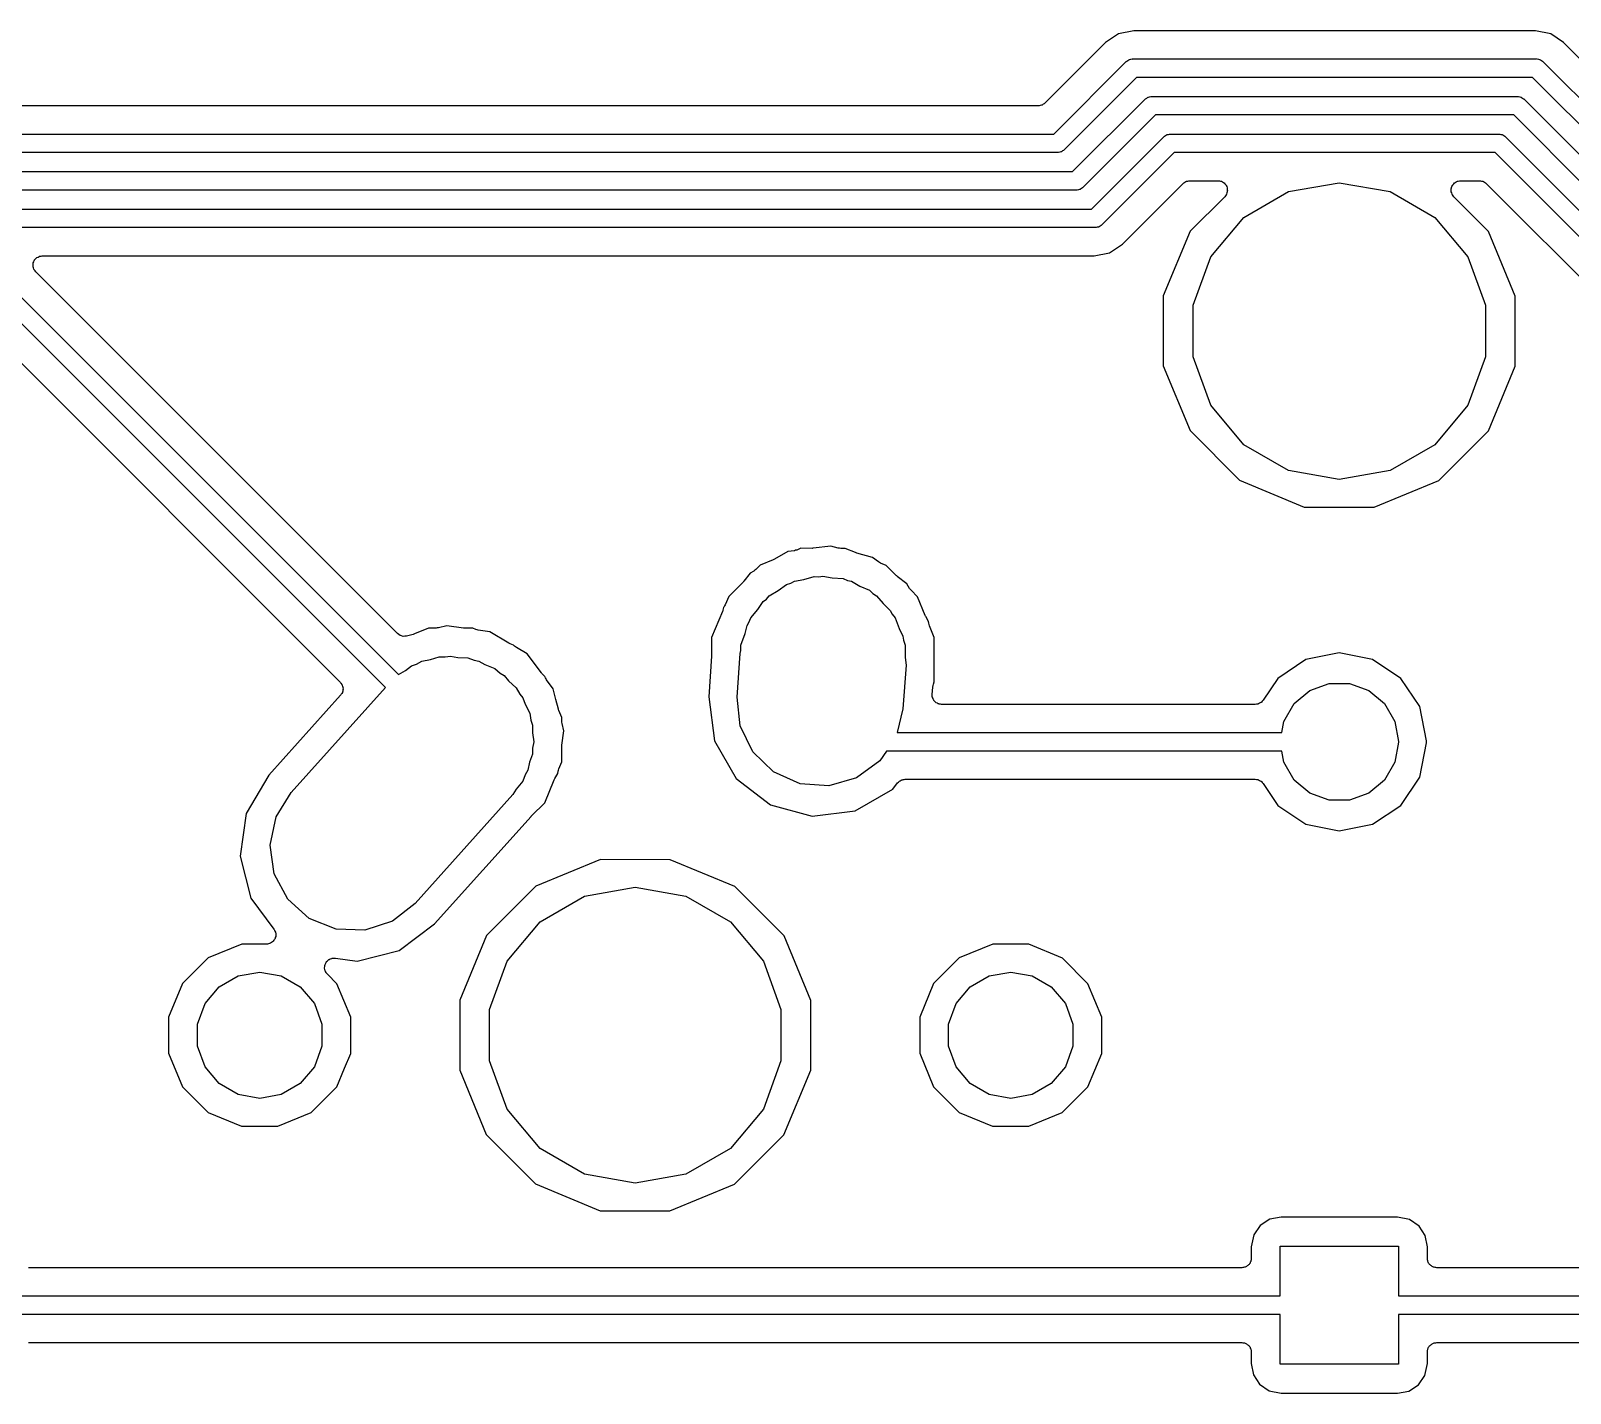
# Model space of a CAD drawing. Extents: x 29 to 257, y -104 to -29.
# Drawn here: x 182.32 to 203.15, y -61.99 to -43.56 of the extents above; entities that cross this region are included whole.
import ezdxf

# ---------------------------------------------------------------- set-up
doc = ezdxf.new("R2010")
doc.units = 0
doc.header["$MEASUREMENT"] = 0
doc.layers.add('BLACK', color=7, linetype='CONTINUOUS')

msp = doc.modelspace()

# ---------------------------------------------------------------- linework, layer by layer
at = {"layer": 'Black'}
for p, q in [((196.864, -43.72), (196.043, -44.5418)), ((197.038, -43.6038), (196.864, -43.72)), ((197.244, -43.563), (197.038, -43.6038)), ((202.679, -43.563), (197.244, -43.563)), ((202.885, -43.6038), (202.679, -43.563)), ((203.059, -43.72), (202.885, -43.6038)), ((203.88, -44.5418), (203.059, -43.72)), ((196.163, -44.96), (197.143, -43.9806)), ((197.143, -43.9806), (197.147, -43.9775)), ((197.147, -43.9775), (197.151, -43.9732)), ((197.151, -43.9732), (197.165, -43.9651)), ((197.165, -43.9651), (197.178, -43.9557)), ((197.178, -43.9557), (197.183, -43.9543)), ((197.183, -43.9543), (197.188, -43.9515)), ((197.188, -43.9515), (197.204, -43.9487)), ((197.204, -43.9487), (197.22, -43.9445)), ((197.22, -43.9445), (197.226, -43.945)), ((197.226, -43.945), (197.231, -43.944)), ((197.231, -43.944), (202.692, -43.944)), ((202.692, -43.944), (202.697, -43.945)), ((202.697, -43.945), (202.703, -43.9445)), ((202.703, -43.9445), (202.719, -43.9487)), ((202.719, -43.9487), (202.735, -43.9515)), ((202.735, -43.9515), (202.74, -43.9543)), ((202.74, -43.9543), (202.745, -43.9557)), ((202.745, -43.9557), (202.758, -43.9651)), ((202.758, -43.9651), (202.772, -43.9732)), ((202.772, -43.9732), (202.776, -43.9775)), ((202.776, -43.9775), (202.78, -43.9806)), ((202.78, -43.9806), (203.76, -44.96)), ((197.283, -44.194), (196.303, -45.1734)), ((202.64, -44.194), (197.283, -44.194)), ((203.62, -45.1734), (202.64, -44.194)), ((196.02, -44.5576), (196.006, -44.5671)), ((196.034, -44.5493), (196.02, -44.5576)), ((196.038, -44.545), (196.034, -44.5493)), ((196.043, -44.5418), (196.038, -44.545)), ((196.417, -45.468), (197.397, -44.4886)), ((197.397, -44.4886), (197.401, -44.4855)), ((197.401, -44.4855), (197.405, -44.4812)), ((197.405, -44.4812), (197.419, -44.4731)), ((197.419, -44.4731), (197.432, -44.4637)), ((197.432, -44.4637), (197.437, -44.4623)), ((197.437, -44.4623), (197.442, -44.4595)), ((197.442, -44.4595), (197.458, -44.4567)), ((197.458, -44.4567), (197.474, -44.4525)), ((197.474, -44.4525), (197.48, -44.453)), ((197.48, -44.453), (197.485, -44.452)), ((197.485, -44.452), (202.438, -44.452)), ((202.438, -44.452), (202.443, -44.453)), ((202.443, -44.453), (202.449, -44.4525)), ((202.449, -44.4525), (202.465, -44.4567)), ((202.465, -44.4567), (202.481, -44.4595)), ((202.481, -44.4595), (202.486, -44.4623)), ((202.486, -44.4623), (202.491, -44.4637)), ((202.491, -44.4637), (202.504, -44.4731)), ((202.504, -44.4731), (202.518, -44.4812)), ((202.518, -44.4812), (202.522, -44.4855)), ((202.522, -44.4855), (202.526, -44.4886)), ((202.526, -44.4886), (203.506, -45.468)), ((195.953, -44.579), (90.1782, -44.579)), ((195.958, -44.578), (195.953, -44.579)), ((195.964, -44.5785), (195.958, -44.578)), ((195.98, -44.5742), (195.964, -44.5785)), ((195.996, -44.5713), (195.98, -44.5742)), ((196.001, -44.5685), (195.996, -44.5713)), ((196.006, -44.5671), (196.001, -44.5685)), ((197.537, -44.702), (196.557, -45.6814)), ((202.386, -44.702), (197.537, -44.702)), ((203.366, -45.6814), (202.386, -44.702)), ((89.9678, -44.96), (196.163, -44.96)), ((197.659, -44.9892), (197.673, -44.9811)), ((197.673, -44.9811), (197.686, -44.9717)), ((197.686, -44.9717), (197.691, -44.9703)), ((197.691, -44.9703), (197.696, -44.9675)), ((197.696, -44.9675), (197.712, -44.9647)), ((197.712, -44.9647), (197.728, -44.9605)), ((197.728, -44.9605), (197.734, -44.961)), ((197.734, -44.961), (197.739, -44.96)), ((197.739, -44.96), (202.184, -44.96)), ((202.184, -44.96), (202.189, -44.961)), ((202.189, -44.961), (202.195, -44.9605)), ((202.195, -44.9605), (202.211, -44.9647)), ((202.211, -44.9647), (202.227, -44.9675)), ((202.227, -44.9675), (202.232, -44.9703)), ((202.232, -44.9703), (202.237, -44.9717)), ((202.237, -44.9717), (202.25, -44.9811)), ((202.25, -44.9811), (202.264, -44.9892)), ((196.281, -45.1889), (196.268, -45.1983)), ((196.295, -45.1808), (196.281, -45.1889)), ((196.299, -45.1765), (196.295, -45.1808)), ((196.303, -45.1734), (196.299, -45.1765)), ((196.671, -45.976), (197.651, -44.9966)), ((197.651, -44.9966), (197.655, -44.9935)), ((197.655, -44.9935), (197.659, -44.9892)), ((202.264, -44.9892), (202.268, -44.9935)), ((202.268, -44.9935), (202.272, -44.9966)), ((202.272, -44.9966), (207.138, -49.8626)), ((196.215, -45.21), (89.916, -45.21)), ((196.22, -45.209), (196.215, -45.21)), ((196.226, -45.2095), (196.22, -45.209)), ((196.242, -45.2053), (196.226, -45.2095)), ((196.258, -45.2025), (196.242, -45.2053)), ((196.263, -45.1997), (196.258, -45.2025)), ((196.268, -45.1983), (196.263, -45.1997)), ((197.791, -45.21), (196.811, -46.1894)), ((202.132, -45.21), (197.791, -45.21)), ((206.925, -50.0028), (202.132, -45.21)), ((89.7138, -45.468), (196.417, -45.468)), ((197.934, -45.6124), (197.948, -45.6029)), ((197.948, -45.6029), (197.953, -45.6015)), ((197.953, -45.6015), (197.958, -45.5987)), ((197.958, -45.5987), (197.974, -45.5958)), ((197.974, -45.5958), (197.99, -45.5915)), ((197.99, -45.5915), (197.996, -45.592)), ((197.996, -45.592), (198.001, -45.591)), ((198.001, -45.591), (198.385, -45.591)), ((198.385, -45.591), (198.402, -45.5939)), ((198.402, -45.5939), (198.418, -45.5954)), ((198.418, -45.5954), (198.423, -45.5977)), ((198.423, -45.5977), (198.429, -45.5987)), ((198.429, -45.5987), (198.443, -45.607)), ((198.443, -45.607), (198.458, -45.614)), ((201.592, -45.6139), (201.607, -45.6069)), ((201.607, -45.6069), (201.622, -45.5987)), ((201.622, -45.5987), (201.627, -45.5977)), ((201.627, -45.5977), (201.632, -45.5953)), ((201.632, -45.5953), (201.649, -45.5939)), ((201.649, -45.5939), (201.665, -45.591)), ((201.665, -45.591), (201.922, -45.591)), ((201.922, -45.591), (201.927, -45.592)), ((201.927, -45.592), (201.933, -45.5915)), ((201.933, -45.5915), (201.949, -45.5958)), ((201.949, -45.5958), (201.965, -45.5987)), ((201.965, -45.5987), (201.97, -45.6015)), ((201.97, -45.6015), (201.975, -45.6029)), ((201.975, -45.6029), (201.989, -45.6124)), ((196.469, -45.718), (89.662, -45.718)), ((196.474, -45.717), (196.469, -45.718)), ((196.48, -45.7175), (196.474, -45.717)), ((196.496, -45.7133), (196.48, -45.7175)), ((196.512, -45.7105), (196.496, -45.7133)), ((196.517, -45.7077), (196.512, -45.7105)), ((196.522, -45.7063), (196.517, -45.7077)), ((196.535, -45.6969), (196.522, -45.7063)), ((196.549, -45.6888), (196.535, -45.6969)), ((196.553, -45.6845), (196.549, -45.6888)), ((196.557, -45.6814), (196.553, -45.6845)), ((197.09, -46.45), (197.911, -45.6282)), ((197.911, -45.6282), (197.916, -45.625)), ((197.916, -45.625), (197.92, -45.6207)), ((197.92, -45.6207), (197.934, -45.6124)), ((198.475, -45.8079), (198.008, -46.2745)), ((198.458, -45.614), (198.462, -45.6179)), ((198.462, -45.6179), (198.467, -45.6207)), ((198.467, -45.6207), (198.478, -45.6335)), ((198.485, -45.7943), (198.475, -45.8079)), ((198.478, -45.6335), (198.489, -45.6452)), ((198.495, -45.7815), (198.485, -45.7943)), ((198.489, -45.6452), (198.492, -45.6503)), ((198.492, -45.6503), (198.495, -45.6545)), ((198.495, -45.6545), (198.501, -45.6701)), ((198.497, -45.7763), (198.495, -45.7815)), ((198.5, -45.7718), (198.497, -45.7763)), ((198.505, -45.7557), (198.5, -45.7718)), ((198.501, -45.6701), (198.508, -45.6852)), ((198.51, -45.7401), (198.505, -45.7557)), ((198.508, -45.6852), (198.509, -45.6907)), ((198.509, -45.6907), (198.51, -45.6959)), ((198.51, -45.6959), (198.51, -45.7126)), ((198.51, -45.7126), (198.512, -45.7292)), ((198.512, -45.7292), (198.51, -45.7345)), ((198.51, -45.7345), (198.51, -45.7401)), ((198.735, -46.0871), (199.338, -45.7384)), ((199.338, -45.7384), (200.025, -45.6174)), ((200.025, -45.6174), (200.712, -45.7384)), ((200.712, -45.7384), (201.315, -46.0871)), ((201.539, -45.729), (201.54, -45.7125)), ((201.54, -45.7344), (201.539, -45.729)), ((201.54, -45.6959), (201.542, -45.6906)), ((201.54, -45.7125), (201.54, -45.6959)), ((201.54, -45.7401), (201.54, -45.7344)), ((201.546, -45.7556), (201.54, -45.7401)), ((201.542, -45.685), (201.549, -45.67)), ((201.542, -45.6906), (201.542, -45.685)), ((201.55, -45.7716), (201.546, -45.7556)), ((201.549, -45.67), (201.555, -45.6545)), ((201.553, -45.7762), (201.55, -45.7716)), ((201.555, -45.7815), (201.553, -45.7762)), ((201.555, -45.6545), (201.559, -45.6502)), ((201.566, -45.7942), (201.555, -45.7815)), ((201.559, -45.6502), (201.561, -45.6451)), ((201.561, -45.6451), (201.573, -45.6334)), ((201.575, -45.8077), (201.566, -45.7942)), ((201.573, -45.6334), (201.583, -45.6207)), ((202.045, -46.278), (201.575, -45.8077)), ((201.583, -45.6207), (201.588, -45.6179)), ((201.588, -45.6179), (201.592, -45.6139)), ((201.989, -45.6124), (202.003, -45.6207)), ((202.003, -45.6207), (202.007, -45.625)), ((202.007, -45.625), (202.012, -45.6282)), ((202.012, -45.6282), (206.507, -50.1234)), ((89.4598, -45.976), (196.671, -45.976)), ((196.723, -46.226), (89.408, -46.226)), ((196.728, -46.225), (196.723, -46.226)), ((196.734, -46.2255), (196.728, -46.225)), ((196.75, -46.2213), (196.734, -46.2255)), ((196.766, -46.2185), (196.75, -46.2213)), ((196.771, -46.2157), (196.766, -46.2185)), ((196.776, -46.2143), (196.771, -46.2157)), ((196.789, -46.2049), (196.776, -46.2143)), ((196.803, -46.1968), (196.789, -46.2049)), ((196.807, -46.1925), (196.803, -46.1968)), ((196.811, -46.1894), (196.807, -46.1925)), ((198.286, -46.6212), (198.735, -46.0871)), ((201.315, -46.0871), (201.764, -46.6212)), ((198.008, -46.2745), (197.644, -47.1493)), ((202.406, -47.1535), (202.045, -46.278)), ((181.547, -46.5206), (187.298, -52.2712)), ((182.387, -46.6494), (182.398, -46.6367)), ((182.398, -46.6367), (182.402, -46.6339)), ((182.402, -46.6339), (182.406, -46.63)), ((182.406, -46.63), (182.421, -46.623)), ((182.421, -46.623), (182.436, -46.6147)), ((182.436, -46.6147), (182.441, -46.6137)), ((182.441, -46.6137), (182.446, -46.6113)), ((182.446, -46.6113), (182.463, -46.6099)), ((182.463, -46.6099), (182.479, -46.607)), ((182.479, -46.607), (196.71, -46.607)), ((196.71, -46.607), (196.916, -46.5662)), ((196.916, -46.5662), (197.09, -46.45)), ((198.048, -47.2764), (198.286, -46.6212)), ((201.764, -46.6212), (202.002, -47.2764)), ((187.12, -52.4465), (181.407, -46.734)), ((182.353, -46.7451), (182.354, -46.7285)), ((182.354, -46.7505), (182.353, -46.7451)), ((182.354, -46.7119), (182.356, -46.7067)), ((182.354, -46.7285), (182.354, -46.7119)), ((182.354, -46.7561), (182.354, -46.7505)), ((182.36, -46.7716), (182.354, -46.7561)), ((182.356, -46.7067), (182.357, -46.7011)), ((182.357, -46.7011), (182.364, -46.6861)), ((182.364, -46.7877), (182.36, -46.7716)), ((182.364, -46.6861), (182.369, -46.6705)), ((182.367, -46.7922), (182.364, -46.7877)), ((182.369, -46.7975), (182.367, -46.7922)), ((182.369, -46.6705), (182.373, -46.6662)), ((182.38, -46.8102), (182.369, -46.7975)), ((182.373, -46.6662), (182.375, -46.6612)), ((182.375, -46.6612), (182.387, -46.6494)), ((182.389, -46.8238), (182.38, -46.8102)), ((187.283, -51.7176), (182.389, -46.8238)), ((181.287, -47.1522), (186.51, -52.3756)), ((197.644, -47.1493), (197.644, -48.0965)), ((202.406, -48.1007), (202.406, -47.1535)), ((198.048, -47.9736), (198.048, -47.2764)), ((202.002, -47.2764), (202.002, -47.9736)), ((197.644, -48.0965), (198.005, -48.972)), ((198.286, -48.6288), (198.048, -47.9736)), ((202.002, -47.9736), (201.764, -48.6288)), ((202.042, -48.9755), (202.406, -48.1007)), ((198.735, -49.1629), (198.286, -48.6288)), ((201.764, -48.6288), (201.315, -49.1629)), ((198.005, -48.972), (198.675, -49.6423)), ((201.372, -49.6447), (202.042, -48.9755)), ((199.338, -49.5116), (198.735, -49.1629)), ((201.315, -49.1629), (200.712, -49.5116)), ((200.025, -49.6326), (199.338, -49.5116)), ((200.712, -49.5116), (200.025, -49.6326)), ((198.675, -49.6423), (199.549, -50.0056)), ((200.497, -50.0064), (201.372, -49.6447)), ((199.549, -50.0056), (200.497, -50.0064)), ((192.653, -50.5957), (192.564, -50.607)), ((192.669, -50.5907), (192.653, -50.5957)), ((192.685, -50.5871), (192.669, -50.5907)), ((192.742, -50.5637), (192.685, -50.5871)), ((192.893, -50.5639), (192.742, -50.5637)), ((192.901, -50.5625), (192.893, -50.5639)), ((192.909, -50.5628), (192.901, -50.5625)), ((193.146, -50.5325), (192.909, -50.5628)), ((193.247, -50.5598), (193.146, -50.5325)), ((193.263, -50.5613), (193.247, -50.5598)), ((193.28, -50.5642), (193.263, -50.5613)), ((193.341, -50.5643), (193.28, -50.5642)), ((193.48, -50.6222), (193.341, -50.5643)), ((192.188, -50.7925), (192.13, -50.8509)), ((192.368, -50.7181), (192.188, -50.7925)), ((192.375, -50.7137), (192.368, -50.7181)), ((192.383, -50.7109), (192.375, -50.7137)), ((192.564, -50.607), (192.383, -50.7109)), ((193.488, -50.6239), (193.48, -50.6222)), ((193.496, -50.6274), (193.488, -50.6239)), ((193.712, -50.6862), (193.496, -50.6274)), ((193.789, -50.7455), (193.712, -50.6862)), ((193.804, -50.7533), (193.789, -50.7455)), ((193.818, -50.7623), (193.804, -50.7533)), ((193.894, -50.794), (193.818, -50.7623)), ((194.032, -50.932), (193.894, -50.794)), ((191.959, -51.0207), (191.764, -51.2158)), ((191.964, -51.014), (191.959, -51.0207)), ((191.97, -51.0085), (191.964, -51.014)), ((192.055, -50.8986), (191.97, -51.0085)), ((192.103, -50.8712), (192.055, -50.8986)), ((192.116, -50.8605), (192.103, -50.8712)), ((192.13, -50.8509), (192.116, -50.8605)), ((192.605, -51.0371), (192.654, -51.0088)), ((192.654, -51.0088), (192.781, -50.9864)), ((192.781, -50.9864), (192.922, -50.9459)), ((192.922, -50.9459), (192.986, -50.9503)), ((192.986, -50.9503), (193.04, -50.9407)), ((193.04, -50.9407), (193.164, -50.9626)), ((193.164, -50.9626), (193.311, -50.9728)), ((193.311, -50.9728), (193.371, -50.999)), ((193.371, -50.999), (193.426, -51.0088)), ((193.426, -51.0088), (193.538, -51.0734)), ((194.039, -50.9367), (194.032, -50.932)), ((194.044, -50.9427), (194.039, -50.9367)), ((194.176, -51.0449), (194.044, -50.9427)), ((191.764, -51.2158), (191.717, -51.3289)), ((192.275, -51.2512), (192.314, -51.2049)), ((192.314, -51.2049), (192.434, -51.1358)), ((192.434, -51.1358), (192.546, -51.0539)), ((192.546, -51.0539), (192.605, -51.0371)), ((193.538, -51.0734), (193.669, -51.1313)), ((193.669, -51.1313), (193.714, -51.1747)), ((193.714, -51.1747), (193.766, -51.2049)), ((193.766, -51.2049), (193.855, -51.3107)), ((194.211, -51.1048), (194.176, -51.0449)), ((194.221, -51.1177), (194.211, -51.1048)), ((194.231, -51.1314), (194.221, -51.1177)), ((194.317, -51.218), (194.231, -51.1314)), ((194.423, -51.4733), (194.317, -51.218)), ((191.681, -51.4161), (191.534, -51.7691)), ((191.683, -51.4081), (191.681, -51.4161)), ((191.686, -51.4007), (191.683, -51.4081)), ((191.696, -51.3628), (191.686, -51.4007)), ((191.7, -51.3578), (191.696, -51.3628)), ((191.708, -51.343), (191.7, -51.3578)), ((191.717, -51.3289), (191.708, -51.343)), ((192.062, -51.5054), (192.16, -51.3891)), ((192.16, -51.3891), (192.23, -51.2839)), ((192.23, -51.2839), (192.275, -51.2512)), ((193.855, -51.3107), (193.95, -51.4025)), ((193.95, -51.4025), (193.975, -51.4545)), ((187.702, -51.6437), (187.513, -51.7219)), ((187.807, -51.6438), (187.702, -51.6437)), ((187.822, -51.6411), (187.807, -51.6438)), ((187.838, -51.6399), (187.822, -51.6411)), ((187.953, -51.6106), (187.838, -51.6399)), ((188.179, -51.6429), (187.953, -51.6106)), ((188.188, -51.6426), (188.179, -51.6429)), ((188.196, -51.6442), (188.188, -51.6426)), ((188.301, -51.6443), (188.196, -51.6442)), ((188.345, -51.6628), (188.301, -51.6443)), ((191.985, -51.7156), (192.012, -51.608)), ((192.012, -51.608), (192.039, -51.5678)), ((192.039, -51.5678), (192.062, -51.5054)), ((193.975, -51.4545), (194.018, -51.5054)), ((194.018, -51.5054), (194.07, -51.648)), ((194.427, -51.4802), (194.423, -51.4733)), ((194.43, -51.4879), (194.427, -51.4802)), ((194.468, -51.554), (194.43, -51.4879)), ((194.471, -51.5782), (194.468, -51.554)), ((194.476, -51.5942), (194.471, -51.5782)), ((194.48, -51.6105), (194.476, -51.5942)), ((194.546, -51.7718), (194.48, -51.6105)), ((187.301, -51.7299), (187.283, -51.7176)), ((187.318, -51.7423), (187.301, -51.7299)), ((187.319, -51.7425), (187.318, -51.7423)), ((187.319, -51.7429), (187.319, -51.7425)), ((187.34, -51.7485), (187.319, -51.7429)), ((187.361, -51.7542), (187.34, -51.7485)), ((187.362, -51.7543), (187.361, -51.7542)), ((187.361, -51.7542), (187.361, -51.7542)), ((187.383, -51.7525), (187.362, -51.7543)), ((187.404, -51.7509), (187.383, -51.7525)), ((187.496, -51.7276), (187.404, -51.7509)), ((187.504, -51.7239), (187.496, -51.7276)), ((187.513, -51.7219), (187.504, -51.7239)), ((188.361, -51.6662), (188.345, -51.6628)), ((188.376, -51.6712), (188.361, -51.6662)), ((188.534, -51.6937), (188.376, -51.6712)), ((188.792, -51.8467), (188.534, -51.6937)), ((188.8, -51.8499), (188.792, -51.8467)), ((188.808, -51.8548), (188.8, -51.8499)), ((188.854, -51.874), (188.808, -51.8548)), ((191.534, -51.7691), (191.534, -52.0132)), ((191.928, -51.8739), (191.985, -51.7156)), ((194.07, -51.648), (194.121, -51.7535)), ((194.121, -51.7535), (194.127, -51.8046)), ((194.127, -51.8046), (194.152, -51.8739)), ((194.546, -52.3709), (194.546, -51.7718)), ((187.731, -52.0682), (187.847, -52.0302)), ((187.847, -52.0302), (187.93, -52.033)), ((187.93, -52.033), (188, -52.0207)), ((188, -52.0207), (188.102, -52.0387)), ((188.102, -52.0387), (188.237, -52.0432)), ((188.237, -52.0432), (188.323, -52.0777)), ((188.867, -51.8864), (188.854, -51.874)), ((188.88, -51.8956), (188.867, -51.8864)), ((188.892, -51.9059), (188.88, -51.8956)), ((189.038, -51.9928), (188.892, -51.9059)), ((189.23, -52.249), (189.038, -51.9928)), ((191.534, -52.0218), (191.496, -52.5715)), ((191.534, -52.0132), (191.533, -52.0174)), ((191.533, -52.0174), (191.534, -52.0218)), ((191.877, -52.578), (191.918, -51.9872)), ((191.918, -51.9872), (191.928, -51.9476)), ((191.928, -51.9476), (191.928, -51.8739)), ((194.152, -51.8739), (194.152, -52.0424)), ((194.152, -52.0424), (194.163, -52.142)), ((200.025, -51.9771), (199.574, -52.0668)), ((200.476, -52.0668), (200.025, -51.9771)), ((187.298, -52.2712), (187.393, -52.2162)), ((187.393, -52.2162), (187.475, -52.1516)), ((187.475, -52.1516), (187.543, -52.1294)), ((187.543, -52.1294), (187.614, -52.0888)), ((187.614, -52.0888), (187.731, -52.0682)), ((188.323, -52.0777), (188.386, -52.0888)), ((188.386, -52.0888), (188.467, -52.1357)), ((188.467, -52.1357), (188.6, -52.1889)), ((188.6, -52.1889), (188.672, -52.2541)), ((188.672, -52.2541), (188.726, -52.2849)), ((189.237, -52.2551), (189.23, -52.249)), ((189.242, -52.2625), (189.237, -52.2551)), ((189.277, -52.298), (189.242, -52.2625)), ((194.163, -52.142), (194.122, -52.7328)), ((199.574, -52.0668), (199.192, -52.3223)), ((200.858, -52.3223), (200.476, -52.0668)), ((185.847, -53.8647), (187.12, -52.4465)), ((186.51, -52.3756), (186.514, -52.3819)), ((186.514, -52.3819), (186.52, -52.3871)), ((186.52, -52.3871), (186.527, -52.3999)), ((186.527, -52.3999), (186.535, -52.4118)), ((186.535, -52.4118), (186.537, -52.4192)), ((186.537, -52.4192), (186.541, -52.426)), ((186.541, -52.426), (186.543, -52.4404)), ((186.543, -52.4404), (186.547, -52.4544)), ((186.547, -52.4697), (186.544, -52.4839)), ((186.547, -52.4544), (186.546, -52.462)), ((186.546, -52.462), (186.547, -52.4697)), ((188.726, -52.2849), (188.784, -52.3541)), ((188.784, -52.3541), (188.891, -52.4499)), ((188.891, -52.4499), (188.937, -52.5363)), ((189.284, -52.3142), (189.277, -52.298)), ((189.293, -52.3276), (189.284, -52.3142)), ((189.3, -52.3419), (189.293, -52.3276)), ((189.39, -52.4622), (189.3, -52.3419)), ((189.427, -52.6067), (189.39, -52.4622)), ((194.517, -52.5395), (194.524, -52.4405)), ((194.524, -52.4405), (194.529, -52.4205)), ((194.529, -52.4205), (194.533, -52.4005)), ((194.533, -52.4005), (194.546, -52.3709)), ((199.192, -52.3223), (198.994, -52.6188)), ((199.625, -52.4854), (199.886, -52.3903)), ((199.886, -52.3903), (200.164, -52.3903)), ((200.164, -52.3903), (200.425, -52.4854)), ((201.114, -52.7046), (200.858, -52.3223)), ((186.515, -52.5503), (185.543, -53.633)), ((186.519, -52.5437), (186.515, -52.5503)), ((186.524, -52.5383), (186.519, -52.5437)), ((186.53, -52.5251), (186.524, -52.5383)), ((186.538, -52.5128), (186.53, -52.5251)), ((186.54, -52.5053), (186.538, -52.5128)), ((186.543, -52.4983), (186.54, -52.5053)), ((186.544, -52.4839), (186.543, -52.4983)), ((188.937, -52.5363), (188.978, -52.5854)), ((188.978, -52.5854), (189.01, -52.6734)), ((189.01, -52.6734), (189.075, -52.7945)), ((189.461, -52.7382), (189.427, -52.6067)), ((191.496, -52.5715), (191.572, -53.166)), ((191.919, -52.9665), (191.877, -52.578)), ((194.519, -52.5549), (194.517, -52.5395)), ((194.519, -52.5703), (194.519, -52.5549)), ((194.521, -52.5767), (194.519, -52.5703)), ((194.522, -52.5834), (194.521, -52.5767)), ((194.529, -52.5972), (194.522, -52.5834)), ((194.534, -52.6118), (194.529, -52.5972)), ((194.538, -52.6169), (194.534, -52.6118)), ((194.541, -52.623), (194.538, -52.6169)), ((194.552, -52.6337), (194.541, -52.623)), ((194.562, -52.6455), (194.552, -52.6337)), ((194.568, -52.6489), (194.562, -52.6455)), ((194.573, -52.6536), (194.568, -52.6489)), ((194.587, -52.6599), (194.573, -52.6536)), ((194.6, -52.6676), (194.587, -52.6599)), ((194.607, -52.6688), (194.6, -52.6676)), ((194.613, -52.6715), (194.607, -52.6688)), ((194.629, -52.6726), (194.613, -52.6715)), ((194.644, -52.6752), (194.629, -52.6726)), ((198.888, -52.6752), (194.644, -52.6752)), ((198.906, -52.6721), (198.888, -52.6752)), ((198.923, -52.6702), (198.906, -52.6721)), ((198.927, -52.6683), (198.923, -52.6702)), ((198.931, -52.6676), (198.927, -52.6683)), ((198.947, -52.6586), (198.931, -52.6676)), ((198.963, -52.6507), (198.947, -52.6586)), ((198.966, -52.6476), (198.963, -52.6507)), ((198.97, -52.6455), (198.966, -52.6476)), ((198.981, -52.6318), (198.97, -52.6455)), ((198.994, -52.6188), (198.981, -52.6318)), ((199.273, -52.9046), (199.412, -52.664)), ((199.412, -52.664), (199.625, -52.4854)), ((200.425, -52.4854), (200.638, -52.664)), ((200.638, -52.664), (200.777, -52.9046)), ((189.075, -52.7945), (189.088, -52.8873)), ((189.088, -52.8873), (189.112, -52.9539)), ((189.464, -52.7464), (189.461, -52.7382)), ((189.466, -52.7552), (189.464, -52.7464)), ((189.506, -52.8518), (189.466, -52.7552)), ((189.506, -52.9), (189.506, -52.8518)), ((194.122, -52.7328), (194.042, -53.0562)), ((201.206, -53.1681), (201.114, -52.7046)), ((189.112, -52.9539), (189.112, -53.0576)), ((189.112, -53.0576), (189.13, -53.1813)), ((189.509, -52.9157), (189.506, -52.9)), ((189.507, -53.2283), (189.536, -53.0306)), ((189.51, -52.9316), (189.509, -52.9157)), ((189.536, -53.0306), (189.51, -52.9316)), ((192.09, -53.3175), (191.919, -52.9665)), ((194.042, -53.0562), (199.247, -53.0562)), ((199.247, -53.0562), (199.273, -52.9046)), ((200.777, -52.9046), (200.825, -53.1782)), ((189.13, -53.1813), (189.112, -53.2649)), ((189.112, -53.2649), (189.112, -53.3461)), ((189.506, -53.2462), (189.507, -53.2373)), ((189.506, -53.4509), (189.506, -53.2462)), ((189.507, -53.2373), (189.507, -53.2283)), ((191.572, -53.166), (191.864, -53.6751)), ((193.897, -53.3062), (193.81, -53.4361)), ((199.247, -53.3062), (193.897, -53.3062)), ((199.273, -53.4579), (199.247, -53.3062)), ((200.825, -53.1843), (200.777, -53.4579)), ((200.825, -53.1782), (200.825, -53.1843)), ((201.114, -53.6579), (201.206, -53.1944)), ((201.206, -53.1944), (201.206, -53.1681)), ((189.071, -53.4578), (189.049, -53.5636)), ((189.112, -53.3461), (189.071, -53.4578)), ((189.465, -53.5479), (189.506, -53.4509)), ((192.371, -53.5887), (192.09, -53.3175)), ((193.81, -53.4361), (193.494, -53.6661)), ((199.412, -53.6985), (199.273, -53.4579)), ((200.777, -53.4579), (200.638, -53.6985)), ((185.543, -53.633), (185.238, -54.1487)), ((188.978, -53.7146), (188.89, -53.82)), ((189.01, -53.6264), (188.978, -53.7146)), ((189.049, -53.5636), (189.01, -53.6264)), ((189.276, -54.0042), (189.405, -53.6941)), ((189.405, -53.6941), (189.41, -53.6865)), ((189.41, -53.6865), (189.413, -53.6781)), ((189.413, -53.6781), (189.452, -53.6113)), ((189.452, -53.6113), (189.457, -53.5786)), ((189.457, -53.5786), (189.462, -53.5634)), ((189.462, -53.5634), (189.465, -53.5479)), ((191.864, -53.6751), (192.328, -54.0338)), ((192.729, -53.7472), (192.371, -53.5887)), ((193.494, -53.6661), (193.118, -53.7741)), ((194.05, -53.7366), (194.06, -53.7274)), ((194.06, -53.7274), (194.069, -53.717)), ((194.069, -53.717), (194.077, -53.7127)), ((194.077, -53.7127), (194.083, -53.7069)), ((194.083, -53.7069), (194.096, -53.7017)), ((194.096, -53.7017), (194.107, -53.6949)), ((194.107, -53.6949), (194.116, -53.6934)), ((194.116, -53.6934), (194.124, -53.6902)), ((194.124, -53.6902), (194.137, -53.6896)), ((194.137, -53.6896), (194.151, -53.6872)), ((194.151, -53.6872), (198.888, -53.6872)), ((198.888, -53.6872), (198.906, -53.6904)), ((198.906, -53.6904), (198.923, -53.6923)), ((198.923, -53.6923), (198.927, -53.6942)), ((198.927, -53.6942), (198.931, -53.6949)), ((198.931, -53.6949), (198.947, -53.7039)), ((198.947, -53.7039), (198.963, -53.7118)), ((198.963, -53.7118), (198.966, -53.7149)), ((198.966, -53.7149), (198.97, -53.717)), ((198.97, -53.717), (198.981, -53.7307)), ((199.625, -53.8771), (199.412, -53.6985)), ((200.638, -53.6985), (200.425, -53.8771)), ((200.858, -54.0402), (201.114, -53.6579)), ((185.641, -54.1964), (185.847, -53.8647)), ((188.843, -53.8953), (187.522, -55.3673)), ((188.89, -53.82), (188.843, -53.8953)), ((193.118, -53.7741), (192.729, -53.7472)), ((193.476, -54.113), (193.985, -53.8214)), ((193.985, -53.8214), (194.05, -53.7366)), ((198.981, -53.7307), (198.994, -53.7437)), ((198.994, -53.7437), (199.192, -54.0402)), ((199.886, -53.9722), (199.625, -53.8771)), ((200.425, -53.8771), (200.164, -53.9722)), ((189.096, -54.1841), (189.276, -54.0042)), ((192.328, -54.0338), (192.894, -54.1875)), ((192.894, -54.1875), (193.476, -54.113)), ((199.192, -54.0402), (199.574, -54.2957)), ((200.164, -53.9722), (199.886, -53.9722)), ((200.476, -54.2957), (200.858, -54.0402)), ((185.238, -54.1487), (185.154, -54.7294)), ((185.56, -54.5787), (185.641, -54.1964)), ((187.785, -55.6446), (189.091, -54.1892)), ((189.091, -54.1892), (189.094, -54.187)), ((189.094, -54.187), (189.096, -54.1841)), ((199.574, -54.2957), (200.025, -54.3854)), ((200.025, -54.3854), (200.476, -54.2957)), ((185.154, -54.7294), (185.3, -55.2978)), ((185.615, -54.9655), (185.56, -54.5787)), ((185.799, -55.3101), (185.615, -54.9655)), ((190.03, -54.7747), (189.156, -55.1355)), ((190.974, -54.7755), (190.03, -54.7747)), ((191.847, -55.1378), (190.974, -54.7755)), ((189.156, -55.1355), (188.488, -55.803)), ((189.815, -55.2692), (190.5, -55.1485)), ((190.5, -55.1485), (191.185, -55.2692)), ((192.515, -55.8065), (191.847, -55.1378)), ((185.3, -55.2978), (185.613, -55.715)), ((186.09, -55.5711), (185.799, -55.3101)), ((187.522, -55.3673), (187.215, -55.6084)), ((189.213, -55.6167), (189.815, -55.2692)), ((191.185, -55.2692), (191.787, -55.6167)), ((186.453, -55.7168), (186.09, -55.5711)), ((185.613, -55.715), (185.616, -55.7219)), ((185.616, -55.7219), (185.621, -55.7278)), ((185.621, -55.7278), (185.626, -55.7414)), ((185.626, -55.7414), (185.633, -55.7544)), ((185.633, -55.7544), (185.633, -55.762)), ((185.633, -55.762), (185.636, -55.7692)), ((185.636, -55.7692), (185.636, -55.7837)), ((185.636, -55.7837), (185.638, -55.7982)), ((185.638, -55.7982), (185.636, -55.8057)), ((185.636, -55.8057), (185.636, -55.8133)), ((186.843, -55.7298), (186.453, -55.7168)), ((187.215, -55.6084), (186.843, -55.7298)), ((187.305, -56.004), (187.785, -55.6446)), ((188.488, -55.803), (188.126, -56.6755)), ((188.767, -56.1492), (189.213, -55.6167)), ((191.787, -55.6167), (192.233, -56.1492)), ((192.875, -56.6797), (192.515, -55.8065)), ((185.176, -55.9179), (184.723, -56.105)), ((185.511, -55.9182), (185.176, -55.9179)), ((185.518, -55.9168), (185.511, -55.9182)), ((185.526, -55.9173), (185.518, -55.9168)), ((185.54, -55.9131), (185.526, -55.9173)), ((185.554, -55.9106), (185.54, -55.9131)), ((185.561, -55.9067), (185.554, -55.9106)), ((185.568, -55.9045), (185.561, -55.9067)), ((185.58, -55.8958), (185.568, -55.9045)), ((185.593, -55.8885), (185.58, -55.8958)), ((185.597, -55.8827), (185.593, -55.8885)), ((185.604, -55.878), (185.597, -55.8827)), ((185.612, -55.8659), (185.604, -55.878)), ((185.621, -55.8548), (185.612, -55.8659)), ((185.624, -55.8476), (185.621, -55.8548)), ((185.628, -55.8411), (185.624, -55.8476)), ((185.631, -55.827), (185.628, -55.8411)), ((185.636, -55.8133), (185.631, -55.827)), ((186.737, -56.1494), (187.305, -56.004)), ((195.336, -55.9179), (194.883, -56.105)), ((195.826, -55.9183), (195.336, -55.9179)), ((196.279, -56.1063), (195.826, -55.9183)), ((184.723, -56.105), (184.376, -56.4513)), ((186.298, -56.2371), (186.3, -56.2186)), ((186.3, -56.2186), (186.302, -56.2)), ((186.302, -56.2), (186.304, -56.1969)), ((186.304, -56.1934), (186.313, -56.177)), ((186.304, -56.1969), (186.304, -56.1934)), ((186.313, -56.177), (186.321, -56.16)), ((186.321, -56.16), (186.323, -56.1576)), ((186.323, -56.1576), (186.325, -56.1545)), ((186.325, -56.1545), (186.339, -56.1421)), ((186.339, -56.1421), (186.352, -56.1289)), ((186.352, -56.1289), (186.355, -56.1274)), ((186.355, -56.1274), (186.358, -56.1251)), ((186.358, -56.1251), (186.375, -56.1181)), ((186.375, -56.1181), (186.392, -56.1103)), ((186.392, -56.1103), (186.395, -56.11)), ((186.395, -56.11), (186.399, -56.1087)), ((186.399, -56.1087), (186.417, -56.1081)), ((186.417, -56.1081), (186.436, -56.1065)), ((186.436, -56.1065), (186.439, -56.1074)), ((186.439, -56.1074), (186.443, -56.1073)), ((186.443, -56.1073), (186.737, -56.1494)), ((188.529, -56.8024), (188.767, -56.1492)), ((192.233, -56.1492), (192.471, -56.8024)), ((194.883, -56.105), (194.536, -56.4513)), ((196.625, -56.4531), (196.279, -56.1063)), ((184.871, -56.4957), (185.128, -56.3474)), ((185.128, -56.3474), (185.42, -56.2958)), ((185.42, -56.2958), (185.712, -56.3474)), ((185.712, -56.3474), (185.969, -56.4957)), ((186.298, -56.2405), (186.298, -56.2371)), ((186.298, -56.2439), (186.298, -56.2405)), ((186.303, -56.262), (186.298, -56.2439)), ((186.307, -56.2802), (186.303, -56.262)), ((186.309, -56.2832), (186.307, -56.2802)), ((186.31, -56.2865), (186.309, -56.2832)), ((186.32, -56.3019), (186.31, -56.2865)), ((186.33, -56.3177), (186.32, -56.3019)), ((186.333, -56.3199), (186.33, -56.3177)), ((186.335, -56.3227), (186.333, -56.3199)), ((186.465, -56.4531), (186.335, -56.3227)), ((195.031, -56.4957), (195.288, -56.3474)), ((195.288, -56.3474), (195.58, -56.2958)), ((195.58, -56.2958), (195.872, -56.3474)), ((195.872, -56.3474), (196.129, -56.4957)), ((184.376, -56.4513), (184.188, -56.9039)), ((184.68, -56.7229), (184.871, -56.4957)), ((185.969, -56.4957), (186.16, -56.7229)), ((186.652, -56.906), (186.465, -56.4531)), ((194.536, -56.4513), (194.348, -56.9039)), ((194.84, -56.7229), (195.031, -56.4957)), ((196.129, -56.4957), (196.32, -56.7229)), ((196.812, -56.906), (196.625, -56.4531)), ((184.579, -57.0017), (184.68, -56.7229)), ((186.16, -56.7229), (186.261, -57.0017)), ((188.126, -56.6755), (188.125, -57.6203)), ((188.529, -57.4976), (188.529, -56.8024)), ((192.471, -56.8024), (192.471, -57.4976)), ((192.875, -57.419), (192.875, -56.6797)), ((194.739, -57.0017), (194.84, -56.7229)), ((196.32, -56.7229), (196.421, -57.0017)), ((184.188, -56.9039), (184.188, -57.394)), ((184.579, -57.2983), (184.579, -57.0017)), ((186.261, -57.0017), (186.261, -57.2983)), ((186.652, -57.3961), (186.652, -56.906)), ((194.348, -56.9039), (194.348, -57.394)), ((194.739, -57.2983), (194.739, -57.0017)), ((196.421, -57.0017), (196.421, -57.2983)), ((196.812, -57.3961), (196.812, -56.906)), ((184.188, -57.394), (184.375, -57.8469)), ((184.68, -57.5771), (184.579, -57.2983)), ((186.261, -57.2983), (186.16, -57.5771)), ((186.568, -57.5968), (186.652, -57.3961)), ((192.874, -57.6245), (192.875, -57.419)), ((194.348, -57.394), (194.535, -57.8469)), ((194.84, -57.5771), (194.739, -57.2983)), ((196.421, -57.2983), (196.32, -57.5771)), ((196.624, -57.8487), (196.812, -57.3961)), ((184.871, -57.8043), (184.68, -57.5771)), ((186.16, -57.5771), (185.969, -57.8043)), ((186.464, -57.8487), (186.568, -57.5968)), ((188.125, -57.6203), (188.485, -58.4935)), ((188.767, -58.1508), (188.529, -57.4976)), ((192.471, -57.4976), (192.233, -58.1508)), ((192.512, -58.497), (192.874, -57.6245)), ((195.031, -57.8043), (194.84, -57.5771)), ((196.32, -57.5771), (196.129, -57.8043)), ((184.375, -57.8469), (184.721, -58.1937)), ((185.128, -57.9526), (184.871, -57.8043)), ((185.969, -57.8043), (185.712, -57.9526)), ((186.117, -58.195), (186.464, -57.8487)), ((194.535, -57.8469), (194.881, -58.1937)), ((195.288, -57.9526), (195.031, -57.8043)), ((196.129, -57.8043), (195.872, -57.9526)), ((196.277, -58.195), (196.624, -57.8487)), ((185.42, -58.0041), (185.128, -57.9526)), ((185.712, -57.9526), (185.42, -58.0041)), ((195.58, -58.0041), (195.288, -57.9526)), ((195.872, -57.9526), (195.58, -58.0041)), ((184.721, -58.1937), (185.174, -58.3817)), ((185.664, -58.3821), (186.117, -58.195)), ((189.213, -58.6832), (188.767, -58.1508)), ((192.233, -58.1508), (191.787, -58.6832)), ((194.881, -58.1937), (195.334, -58.3817)), ((195.824, -58.3821), (196.277, -58.195)), ((185.174, -58.3817), (185.664, -58.3821)), ((188.485, -58.4935), (189.153, -59.1622)), ((191.844, -59.1645), (192.512, -58.497)), ((195.334, -58.3817), (195.824, -58.3821)), ((189.815, -59.0308), (189.213, -58.6832)), ((191.787, -58.6832), (191.185, -59.0308)), ((190.5, -59.1515), (189.815, -59.0308)), ((191.185, -59.0308), (190.5, -59.1515)), ((189.153, -59.1622), (190.026, -59.5245)), ((190.97, -59.5253), (191.844, -59.1645)), ((190.026, -59.5245), (190.97, -59.5253)), ((198.954, -59.7229), (198.867, -59.8502)), ((199.085, -59.6389), (198.954, -59.7229)), ((199.237, -59.6103), (199.085, -59.6389)), ((200.812, -59.6103), (199.237, -59.6103)), ((200.976, -59.6435), (200.812, -59.6103)), ((201.103, -59.7304), (200.976, -59.6435)), ((201.187, -59.8609), (201.103, -59.7304)), ((198.867, -59.8502), (198.834, -60.014)), ((201.216, -60.0131), (201.187, -59.8609)), ((198.834, -60.1683), (198.832, -60.1792)), ((198.832, -60.1792), (198.832, -60.1903)), ((198.834, -60.014), (198.834, -60.1683)), ((199.225, -60.6762), (199.225, -60.0012)), ((199.225, -60.0012), (200.825, -60.0012)), ((200.825, -60.0012), (200.825, -60.6762)), ((201.216, -60.1683), (201.216, -60.0131)), ((201.218, -60.1792), (201.216, -60.1683)), ((201.218, -60.1903), (201.218, -60.1792)), ((198.707, -60.2952), (182.293, -60.2952)), ((198.718, -60.2933), (198.707, -60.2952)), ((198.729, -60.2933), (198.718, -60.2933)), ((198.74, -60.2895), (198.729, -60.2933)), ((198.75, -60.2876), (198.74, -60.2895)), ((198.76, -60.282), (198.75, -60.2876)), ((198.771, -60.2782), (198.76, -60.282)), ((198.779, -60.2711), (198.771, -60.2782)), ((198.789, -60.2655), (198.779, -60.2711)), ((198.796, -60.257), (198.789, -60.2655)), ((198.804, -60.2499), (198.796, -60.257)), ((198.81, -60.2403), (198.804, -60.2499)), ((198.817, -60.2317), (198.81, -60.2403)), ((198.821, -60.2213), (198.817, -60.2317)), ((198.826, -60.2117), (198.821, -60.2213)), ((198.828, -60.2007), (198.826, -60.2117)), ((198.832, -60.1903), (198.828, -60.2007)), ((201.222, -60.2007), (201.218, -60.1903)), ((201.224, -60.2117), (201.222, -60.2007)), ((201.229, -60.2213), (201.224, -60.2117)), ((201.233, -60.2317), (201.229, -60.2213)), ((201.24, -60.2403), (201.233, -60.2317)), ((201.246, -60.2499), (201.24, -60.2403)), ((201.254, -60.257), (201.246, -60.2499)), ((201.261, -60.2655), (201.254, -60.257)), ((201.271, -60.2711), (201.261, -60.2655)), ((201.279, -60.2782), (201.271, -60.2711)), ((201.29, -60.282), (201.279, -60.2782)), ((201.3, -60.2876), (201.29, -60.282)), ((201.31, -60.2895), (201.3, -60.2876)), ((201.321, -60.2933), (201.31, -60.2895)), ((201.332, -60.2933), (201.321, -60.2933)), ((201.343, -60.2952), (201.332, -60.2933)), ((217.757, -60.2952), (201.343, -60.2952)), ((181.775, -60.6762), (199.225, -60.6762)), ((200.825, -60.6762), (201.075, -60.6762)), ((201.075, -60.6762), (218.275, -60.6762)), ((199.225, -60.9262), (181.775, -60.9262)), ((199.225, -61.6013), (199.225, -60.9262)), ((201.075, -60.9262), (200.825, -60.9262)), ((200.825, -60.9262), (200.825, -61.6013)), ((218.275, -60.9262), (201.075, -60.9262)), ((182.293, -61.3072), (198.707, -61.3072)), ((198.707, -61.3072), (198.718, -61.3092)), ((198.718, -61.3092), (198.729, -61.3092)), ((198.729, -61.3092), (198.74, -61.313)), ((198.74, -61.313), (198.75, -61.3149)), ((198.75, -61.3149), (198.76, -61.3205)), ((198.76, -61.3205), (198.771, -61.3243)), ((198.771, -61.3243), (198.779, -61.3314)), ((198.779, -61.3314), (198.789, -61.337)), ((198.789, -61.337), (198.796, -61.3455)), ((198.796, -61.3455), (198.804, -61.3526)), ((198.804, -61.3526), (198.81, -61.3622)), ((198.81, -61.3622), (198.817, -61.3707)), ((198.817, -61.3707), (198.821, -61.3812)), ((198.821, -61.3812), (198.826, -61.3908)), ((198.826, -61.3908), (198.828, -61.4018)), ((198.828, -61.4018), (198.832, -61.4122)), ((198.832, -61.4122), (198.832, -61.4233)), ((198.832, -61.4233), (198.834, -61.4342)), ((198.834, -61.4342), (198.834, -61.5894)), ((201.216, -61.4342), (201.218, -61.4233)), ((201.216, -61.5885), (201.216, -61.4342)), ((201.218, -61.4122), (201.222, -61.4018)), ((201.218, -61.4233), (201.218, -61.4122)), ((201.222, -61.4018), (201.224, -61.3908)), ((201.224, -61.3908), (201.229, -61.3812)), ((201.229, -61.3812), (201.233, -61.3707)), ((201.233, -61.3707), (201.24, -61.3622)), ((201.24, -61.3622), (201.246, -61.3526)), ((201.246, -61.3526), (201.254, -61.3455)), ((201.254, -61.3455), (201.261, -61.337)), ((201.261, -61.337), (201.271, -61.3314)), ((201.271, -61.3314), (201.279, -61.3243)), ((201.279, -61.3243), (201.29, -61.3205)), ((201.29, -61.3205), (201.3, -61.3149)), ((201.3, -61.3149), (201.31, -61.313)), ((201.31, -61.313), (201.321, -61.3092)), ((201.321, -61.3092), (201.332, -61.3092)), ((201.332, -61.3092), (201.343, -61.3072)), ((201.343, -61.3072), (217.757, -61.3072)), ((198.834, -61.5894), (198.863, -61.7416)), ((200.825, -61.6013), (199.225, -61.6013)), ((201.183, -61.7523), (201.216, -61.5885)), ((198.863, -61.7416), (198.947, -61.8721)), ((201.096, -61.8796), (201.183, -61.7523)), ((198.947, -61.8721), (199.074, -61.959)), ((199.074, -61.959), (199.238, -61.9922)), ((199.238, -61.9922), (200.813, -61.9922)), ((200.813, -61.9922), (200.965, -61.9636)), ((200.965, -61.9636), (201.096, -61.8796))]:
    msp.add_line(p, q, dxfattribs=at)

doc.saveas('drawing.dxf')
